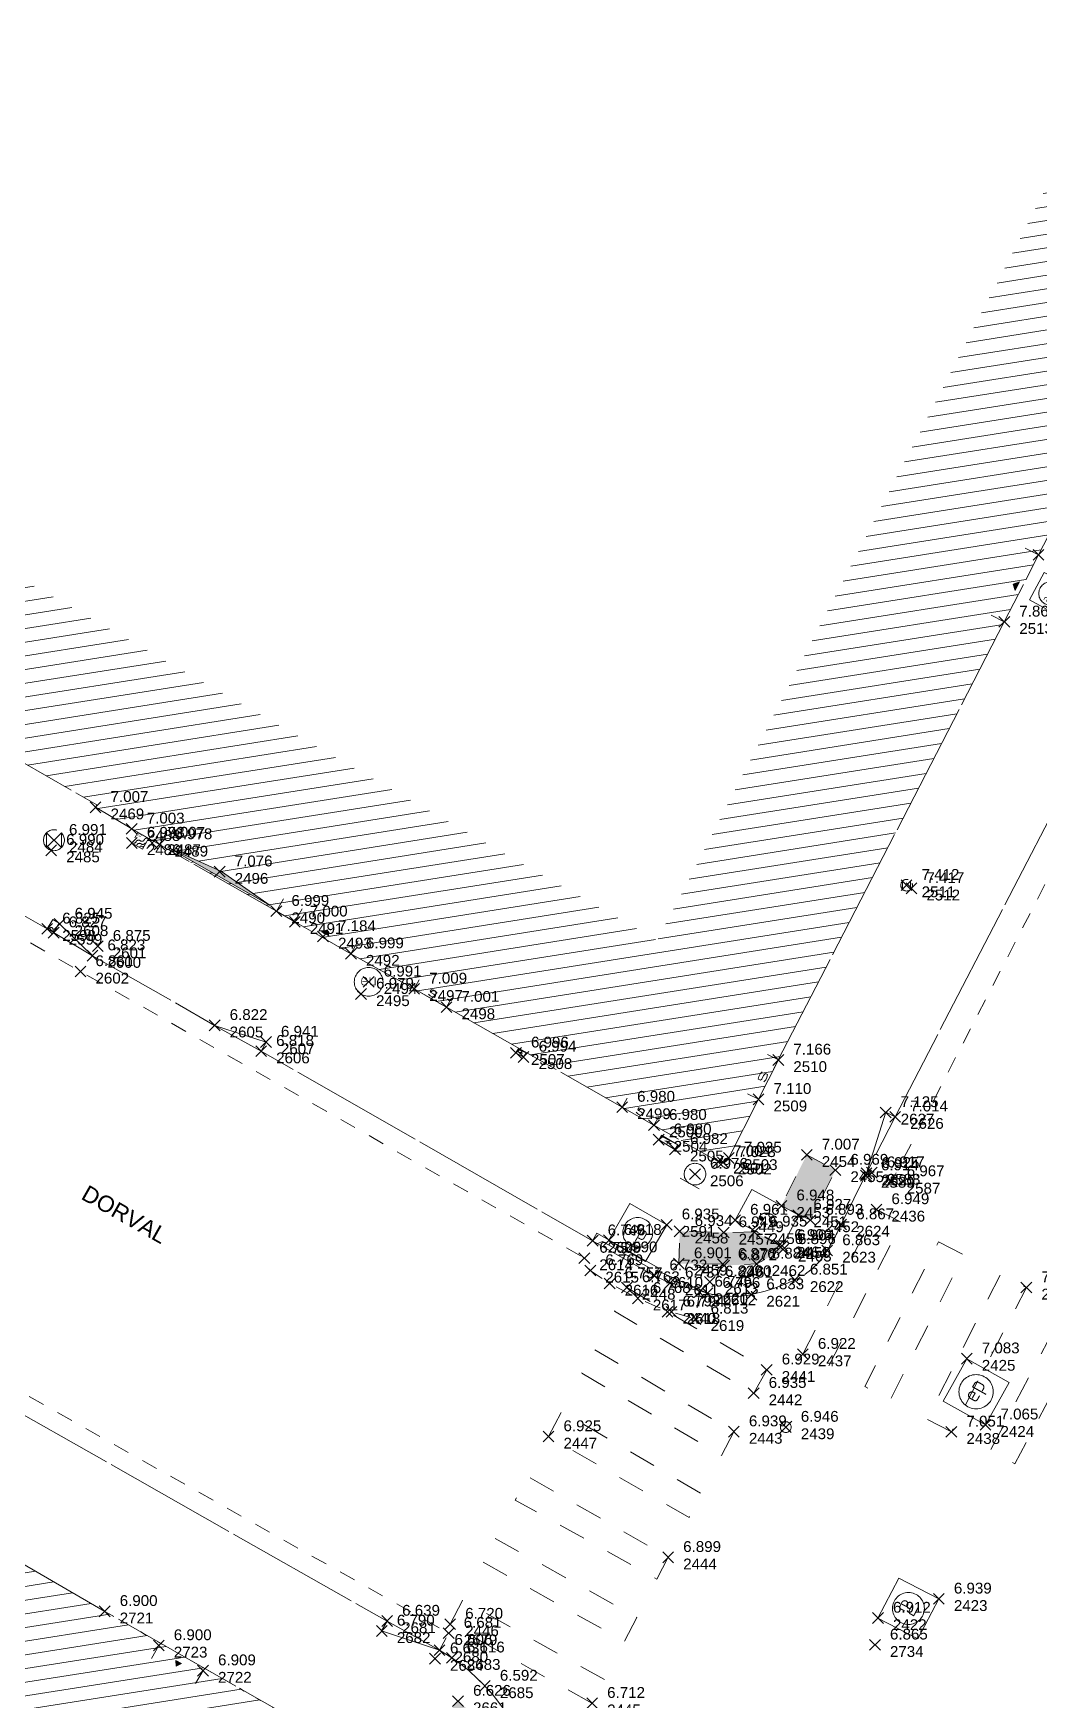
# Model space of a CAD drawing. Header units: metres. Extents: x 1223562 to 1223801, y 7191360 to 7191620.
# Drawn here: x 1223690.15 to 1223708.73, y 7191428.39 to 7191459.21 of the extents above; entities that cross this region are included whole.
import ezdxf
from ezdxf.enums import TextEntityAlignment as Align

# ---------------------------------------------------------------- set-up
doc = ezdxf.new("R2010")
doc.units = ezdxf.units.M
doc.header["$PDMODE"] = 3
doc.header["$PDSIZE"] = 0.1
for name, pattern in [('LL_0822', [2.5, 2.5, 0]), ('LL_0824', [0.35, 0.1, -0.25]), ('LL_0828', [0.8, 0.4, -0.4]), ('LL_0829', [0.6, 0.3, -0.3]), ('ML_0862', [1, 0.5, -0.5]), ('RL_1105', [2.5, 2.5, 0]), ('Socle_Continu', [2.5, 2.5, 0])]:
    doc.linetypes.add(name, pattern=pattern)
for name, color, linetype, lineweight in [('BATIH_SCS', 201, 'Socle_Continu', 13), ('EAUPO_SCS', 140, 'Socle_Continu', 13), ('ELECT_SCS', 1, 'Socle_Continu', 13), ('GAZFL_SCS', 40, 'Socle_Continu', 13), ('HABIL_SCI', 7, 'Socle_Continu', 13), ('MARQU_SCS', 7, 'Socle_Continu', 13), ('SIGNV_SCS', 20, 'Socle_Continu', 13), ('SIGTA_SCI', 7, 'Socle_Continu', 13), ('SIGTM_SCI', 1, 'Socle_Continu', 13), ('SIGTO_SCI', 255, 'Socle_Continu', 13), ('TELEC_SCS', 3, 'Socle_Continu', 13), ('VOIRH_SCS', 7, 'Socle_Continu', 13), ('VOIRI_SCS', 7, 'Socle_Continu', 13)]:
    doc.layers.add(name, color=color, linetype=linetype, lineweight=lineweight)
for name, color, linetype, lineweight, true_color in [('BATIM_SCS', 7, 'Socle_Continu', 13, 0xdf7fff), ('EAUPL_PSS', 5, 'Socle_Continu', 13, 0x0000ff), ('EAUPL_SCS', 5, 'Socle_Continu', 13, 0x0000ff), ('EAUUS_SCS', 7, 'Socle_Continu', 13, 0x7f3f00)]:
    doc.layers.add(name, color=color, linetype=linetype, lineweight=lineweight, true_color=true_color)
doc.styles.get("Standard").update_dxf_attribs({"font": 'arial.ttf'})
pattern_1 = [(9, (0, 0), (-0.03910861626, 0.246922085149), [])]

# ---------------------------------------------------------------- blocks, each defined once
blk = doc.blocks.new('YP_1521')
at = {"layer": 'SIGTO_SCI', "color": 7, "linetype": 'Socle_Continu'}
blk.add_point((0, 0), dxfattribs=at)
at = {"layer": 'SIGTA_SCI', "linetype": 'Socle_Continu'}
blk.add_attdef('ALT', (0.278, 0.099), '', height=0.2, dxfattribs=at)
at = {"layer": 'SIGTA_SCI', "linetype": 'Socle_Continu', "flags": 9}
blk.add_attdef('CALQUE_ALT', (1.69, -1.18), '', height=0.2, dxfattribs=at)
at = {"layer": 'SIGTM_SCI', "linetype": 'Socle_Continu'}
blk.add_attdef('MAT', (0.278, -0.223), '', height=0.2, dxfattribs=at)
at = {"layer": 'SIGTM_SCI', "linetype": 'Socle_Continu', "flags": 9}
blk.add_attdef('CALQUE_MAT', (1.69, -1.501), '', height=0.2, dxfattribs=at)
at = {"layer": 'SIGTO_SCI', "linetype": 'Socle_Continu', "flags": 9}
for tag, p in [('ID', (1.69, 0.105)), ('NATURE', (1.69, -0.216)), ('FAMILLE', (1.69, -0.538)), ('CALQUE', (1.69, -0.859)), ('PCRS', (1.69, -1.823))]:
    blk.add_attdef(tag, p, '', height=0.2, dxfattribs=at)
blk = doc.blocks.new('CP_0163')
at = {"layer": 'EAUUS_SCS', "linetype": 'Socle_Continu'}
blk.add_lwpolyline([(0, 0), (1, 0), (1, 1), (0, 1)], close=True, dxfattribs=at)
at = {"layer": 'EAUUS_SCS', "linetype": 'Socle_Continu', "const_width": 0.0235, "flags": 128}
for points in [[(0.45, 0.412), (0.362, 0.412, -0.405328), (0.31, 0.465), (0.31, 0.553, -0.999132), (0.45, 0.553), (0.45, 0.518), (0.327, 0.518)], [(0.538, 0.624), (0.538, 0.474, 0.410802), (0.6, 0.412), (0.679, 0.412), (0.679, 0.624)]]:
    blk.add_lwpolyline(points, format="xyb", dxfattribs=at)
at = {"layer": 'EAUUS_SCS', "linetype": 'Socle_Continu'}
blk.add_circle((0.5, 0.5), 0.353, dxfattribs=at)
at = {"layer": 'EAUUS_SCS', "linetype": 'Socle_Continu', "flags": 9}
for tag, p in [('ID', (1.381, 1.06)), ('NATURE', (1.381, 0.739)), ('FAMILLE', (1.381, 0.417)), ('CALQUE', (1.381, 0.096)), ('TYPE', (1.381, -0.546)), ('PCRS', (1.381, -0.225))]:
    blk.add_attdef(tag, p, '', height=0.2, dxfattribs=at)
blk = doc.blocks.new('AP_0001')
at = {"layer": 'EAUPO_SCS', "linetype": 'Socle_Continu'}
blk.add_line((0.113, 0.113), (-0.113, -0.113), dxfattribs=at)
blk.add_circle((0, 0), 0.1, dxfattribs=at)
at = {"layer": 'EAUPO_SCS', "linetype": 'Socle_Continu', "flags": 9}
for tag, p in [('ID', (0.809, 0.507)), ('NATURE', (0.809, 0.186)), ('FAMILLE', (0.809, -0.135)), ('CALQUE', (0.809, -0.456)), ('PCRS', (0.809, -0.778))]:
    blk.add_attdef(tag, p, '', height=0.2, dxfattribs=at)
blk = doc.blocks.new('IP_0645')
at = {"layer": 'TELEC_SCS', "linetype": 'Socle_Continu'}
h = blk.add_hatch(color=256, dxfattribs=at)
edge = h.paths.add_edge_path()
edge.add_ellipse((0.552, 0.603), major_axis=(-0.0325, 0.0325), ratio=1, start_angle=-134.959, end_angle=45.041, ccw=False)
edge.add_ellipse((0.552, 0.603), major_axis=(0.0325, 0.0325), ratio=1, start_angle=135.041, end_angle=315.041, ccw=False)
h = blk.add_hatch(color=256, dxfattribs=at)
edge = h.paths.add_edge_path()
edge.add_ellipse((0.414, 0.404), major_axis=(0.0324, 0.0324), ratio=1, start_angle=-44.959, end_angle=135.041, ccw=False)
edge.add_ellipse((0.414, 0.404), major_axis=(0.0324, 0.0324), ratio=1, start_angle=135.041, end_angle=315.041, ccw=False)
at = {"layer": 'TELEC_SCS', "linetype": 'Socle_Continu', "flags": 128}
blk.add_lwpolyline([(0, 1), (1, 1), (1, 0), (0, 0)], close=True, dxfattribs=at)
at = {"layer": 'TELEC_SCS', "linetype": 'Socle_Continu'}
for points in [[(0.55, 0.649, 0.060394), (0.492, 0.633, 0.025244), (0.47, 0.622, 0.098491)], [(0.598, 0.603, 0.098311), (0.594, 0.621, 0.098491), (0.584, 0.636, 0.098491), (0.57, 0.646, 0.098491), (0.552, 0.649, 0.098491), (0.534, 0.646, 0.098491), (0.52, 0.636, 0.098491), (0.51, 0.621, 0.098491), (0.506, 0.603, 0.000179), (0.506, 0.603, 0.098491)], [(0.378, 0.5, 0.062521), (0.367, 0.41, 0.003745), (0.367, 0.404, 0.098491)], [(0.46, 0.404, 0.098311), (0.457, 0.422, 0.098491), (0.447, 0.437, 0.098491), (0.432, 0.447, 0.098491), (0.414, 0.45, 0.098491), (0.397, 0.447, 0.098491), (0.382, 0.437, 0.098491), (0.372, 0.422, 0.098491), (0.369, 0.404, 0.000179), (0.369, 0.404, 0.098491)], [(0.369, 0.404, 0.098311), (0.372, 0.387, 0.098491), (0.382, 0.372, 0.098491), (0.397, 0.362, 0.098491), (0.414, 0.359, 0.098491), (0.432, 0.362, 0.098491), (0.447, 0.372, 0.098491), (0.457, 0.387, 0.098491), (0.46, 0.404, 0.000179), (0.46, 0.404, 0.098491)], [(0.413, 0.573, 0.059478), (0.388, 0.529, 0.035459), (0.378, 0.5, 0.098491)], [(0.47, 0.622, 0.070816), (0.429, 0.592, 0.035655), (0.413, 0.573, 0.098491)], [(0.506, 0.603, 0.098311), (0.51, 0.586, 0.098491), (0.52, 0.571, 0.098491), (0.534, 0.561, 0.098491), (0.552, 0.557, 0.098491), (0.57, 0.561, 0.098491), (0.584, 0.571, 0.098491), (0.594, 0.586, 0.098491), (0.598, 0.603, 0.000179), (0.598, 0.603, 0.098491)]]:
    blk.add_lwpolyline(points, format="xyb", dxfattribs=at)
at = {"layer": 'TELEC_SCS', "linetype": 'Socle_Continu', "flags": 9}
for tag, p in [('ID', (1.139, 0.951)), ('NATURE', (1.139, 0.63)), ('FAMILLE', (1.139, 0.309)), ('CALQUE', (1.139, -0.012)), ('PCRS', (1.139, -0.334))]:
    blk.add_attdef(tag, p, '', height=0.2, dxfattribs=at)
blk = doc.blocks.new('JP_0701')
at = {"layer": 'GAZFL_SCS', "linetype": 'Socle_Continu'}
for p, q in [((0.353, 0.353), (-0.353, -0.353)), ((-0.353, -0.353), (-0.353, 0.353)), ((-0.353, 0.353), (0.353, -0.353)), ((0.353, 0.353), (0.353, -0.353))]:
    blk.add_line(p, q, dxfattribs=at)
blk.add_circle((0, 0), 0.5, dxfattribs=at)
at = {"layer": 'GAZFL_SCS', "linetype": 'Socle_Continu', "flags": 9}
for tag, p in [('NATURE', (1.116, 0.258)), ('FAMILLE', (1.116, -0.063)), ('ID', (1.116, 0.579)), ('CALQUE', (1.116, -0.385)), ('PCRS', (1.116, -0.706))]:
    blk.add_attdef(tag, p, '', height=0.2, dxfattribs=at)
blk = doc.blocks.new('BP_0086')
at = {"layer": 'EAUPL_SCS', "linetype": 'Socle_Continu', "flags": 128}
blk.add_lwpolyline([(1, 0), (1, 1), (0, 1), (0, 0)], close=True, dxfattribs=at)
at = {"layer": 'EAUPL_SCS', "linetype": 'Socle_Continu', "const_width": 0.0188, "flags": 128}
for points in [[(0.18, 0.76), (0.11, 0.76, -0.424), (0.07, 0.8), (0.07, 0.87, -0.997785), (0.18, 0.87), (0.18, 0.85), (0.09, 0.85)], [(0.25, 0.68), (0.25, 0.93), (0.32, 0.93, -0.410802), (0.37, 0.88), (0.37, 0.81, -0.396178), (0.32, 0.76), (0.27, 0.76)]]:
    blk.add_lwpolyline(points, format="xyb", dxfattribs=at)
at = {"layer": 'EAUPL_SCS', "linetype": 'Socle_Continu', "flags": 128}
for points in [[(0.12, 0.06, 0.308109), (0.25, 0.25, -0.498161), (0.5, 0.5, 0.49989), (0.75, 0.75, -0.306811), (0.87, 0.94)], [(0.94, 0.56, -0.49989), (0.69, 0.31, 0.49989), (0.44, 0.06)], [(0.72, 0.06, -0.52802), (0.84, 0.16, 0.528439), (0.97, 0.25)]]:
    blk.add_lwpolyline(points, format="xyb", dxfattribs=at)
at = {"layer": 'EAUPL_SCS', "linetype": 'Socle_Continu', "flags": 9}
for tag, p in [('CALQUE', (1.49, -0.06)), ('ID', (1.49, 0.91)), ('NATURE', (1.49, 0.58)), ('FAMILLE', (1.49, 0.26)), ('PCRS', (1.49, -0.38))]:
    blk.add_attdef(tag, p, '', height=0.2, dxfattribs=at)
blk = doc.blocks.new('RP_1122')
at = {"layer": 'BATIM_SCS', "linetype": 'Socle_Continu'}
blk.add_hatch(color=256, dxfattribs=at).paths.add_polyline_path([(0.062, 0.033), (0.938, 0.033), (0.5, 0.133)])
for p, q in [((0, 0.265), (0, 0)), ((1, 0), (1, 0.265)), ((0.5, 0.133), (0.062, 0.033)), ((0.938, 0.033), (0.5, 0.133)), ((0.062, 0.033), (0.938, 0.033))]:
    blk.add_line(p, q, dxfattribs=at)
at = {"layer": 'BATIM_SCS', "linetype": 'Socle_Continu', "flags": 9}
for tag, p in [('ID', (1.342, 0.871)), ('NATURE', (1.342, 0.549)), ('FAMILLE', (1.342, 0.228)), ('CALQUE', (1.342, -0.093)), ('PCRS', (1.342, -0.415))]:
    blk.add_attdef(tag, p, '', height=0.2, dxfattribs=at)
blk = doc.blocks.new('RP_1121')
at = {"layer": 'BATIM_SCS', "linetype": 'Socle_Continu'}
blk.add_hatch(color=256, dxfattribs=at).paths.add_polyline_path([(0.438, 0.086), (0.5, 0.172), (0.563, 0.086)])
for p, q in [((0, 0.276), (0, 0)), ((1, -0.001), (1, 0.275)), ((0.438, 0.086), (0.5, 0.172)), ((0.563, 0.086), (0.438, 0.086)), ((0.5, 0.172), (0.563, 0.086))]:
    blk.add_line(p, q, dxfattribs=at)
at = {"layer": 'BATIM_SCS', "linetype": 'Socle_Continu', "flags": 9}
for tag, p in [('ID', (1.431, 0.651)), ('NATURE', (1.431, 0.33)), ('FAMILLE', (1.431, 0.008)), ('CALQUE', (1.431, -0.313)), ('PCRS', (1.431, -0.634))]:
    blk.add_attdef(tag, p, '', height=0.2, dxfattribs=at)
blk = doc.blocks.new('FP_0406')
at = {"layer": 'ELECT_SCS', "linetype": 'Socle_Continu'}
blk.add_hatch(color=256, dxfattribs=at).paths.add_polyline_path([(0, 0), (0, 0.286), (1, 0.286), (0.1, 0.229)])
at = {"layer": 'ELECT_SCS', "linetype": 'Socle_Continu', "flags": 128}
blk.add_lwpolyline([(0, 0.286), (0, 0), (1, 0), (1, 0.286)], close=True, dxfattribs=at)
at = {"layer": 'ELECT_SCS', "linetype": 'Socle_Continu'}
blk.add_lwpolyline([(0, 0), (0, 0.286), (1, 0.286), (0.1, 0.229)], close=True, dxfattribs=at)
at = {"layer": 'ELECT_SCS', "linetype": 'Socle_Continu', "flags": 128}
blk.add_lwpolyline([(0.689, 0.161), (0.466, 0.074), (0.473, 0.136), (0.314, 0.12), (0.54, 0.215), (0.526, 0.147), (0.689, 0.161)], dxfattribs=at)
at = {"layer": 'ELECT_SCS', "linetype": 'Socle_Continu', "flags": 9}
for tag, p in [('NATURE', (1.244, 0.357)), ('FAMILLE', (1.244, 0.035)), ('ID', (1.244, 0.678)), ('CALQUE', (1.244, -0.286)), ('PCRS', (1.244, -0.607))]:
    blk.add_attdef(tag, p, '', height=0.2, dxfattribs=at)
blk = doc.blocks.new('HP_0569')
at = {"layer": 'SIGNV_SCS', "linetype": 'Socle_Continu'}
blk.add_line((-0.2, -0.2), (0.2, -0.2), dxfattribs=at)
blk.add_circle((0, 0), 0.2, dxfattribs=at)
at = {"layer": 'SIGNV_SCS', "linetype": 'Socle_Continu', "flags": 9}
for tag, p in [('ID', (0.713, 0.595)), ('NATURE', (0.713, 0.273)), ('FAMILLE', (0.713, -0.048)), ('CALQUE', (0.713, -0.369)), ('PCRS', (0.713, -0.69))]:
    blk.add_attdef(tag, p, '', height=0.2, dxfattribs=at)
blk = doc.blocks.new('AP_0003')
at = {"layer": 'EAUPO_SCS', "linetype": 'Socle_Continu', "flags": 128}
blk.add_lwpolyline([(-0.001, 1), (0.999, 1.001), (1, 0.001), (0, 0)], close=True, dxfattribs=at)
at = {"layer": 'EAUPO_SCS', "linetype": 'Socle_Continu', "const_width": 0.0215, "flags": 128}
for points in [[(0.282, 0.597, -0.408207), (0.338, 0.54), (0.338, 0.403), (0.258, 0.403, -1.002527), (0.258, 0.5)], [(0.564, 0.403), (0.484, 0.403, -0.408864), (0.435, 0.452), (0.435, 0.533, -0.99952), (0.564, 0.533), (0.564, 0.5), (0.435, 0.5)], [(0.661, 0.307), (0.661, 0.597), (0.734, 0.597, -0.410969), (0.79, 0.54), (0.79, 0.46, -0.406349), (0.734, 0.403), (0.661, 0.403)]]:
    blk.add_lwpolyline(points, format="xyb", dxfattribs=at)
for points in [[(0.225, 0.597), (0.282, 0.597)], [(0.338, 0.5), (0.258, 0.5)]]:
    blk.add_lwpolyline(points, dxfattribs=at)
at = {"layer": 'EAUPO_SCS', "linetype": 'Socle_Continu'}
blk.add_circle((0.5, 0.5), 0.375, dxfattribs=at)
at = {"layer": 'EAUPO_SCS', "linetype": 'Socle_Continu', "flags": 9}
for tag, p in [('ID', (1.446, 1.029)), ('NATURE', (1.446, 0.708)), ('FAMILLE', (1.446, 0.386)), ('CALQUE', (1.446, 0.065)), ('TYPE', (1.446, -0.577)), ('PCRS', (1.446, -0.256))]:
    blk.add_attdef(tag, p, '', height=0.2, dxfattribs=at)
blk = doc.blocks.new('BP_0084')
at = {"layer": 'EAUPL_SCS', "linetype": 'Socle_Continu'}
blk.add_lwpolyline([(0, 0), (1, 0), (1, 1), (0, 1)], close=True, dxfattribs=at)
at = {"layer": 'EAUPL_SCS', "linetype": 'Socle_Continu', "const_width": 0.0235, "flags": 128}
for points in [[(0.464, 0.398), (0.376, 0.398, -0.424), (0.323, 0.451), (0.323, 0.54, -0.997785), (0.464, 0.54), (0.464, 0.504), (0.341, 0.504)], [(0.552, 0.292), (0.552, 0.61), (0.631, 0.61, -0.410802), (0.693, 0.548), (0.693, 0.457, -0.396178), (0.631, 0.398), (0.57, 0.398)]]:
    blk.add_lwpolyline(points, format="xyb", dxfattribs=at)
at = {"layer": 'EAUPL_SCS', "linetype": 'Socle_Continu'}
blk.add_circle((0.5, 0.5), 0.353, dxfattribs=at)
at = {"layer": 'EAUPL_SCS', "linetype": 'Socle_Continu', "flags": 9}
for tag, p in [('ID', (1.321, 1.197)), ('NATURE', (1.321, 0.875)), ('FAMILLE', (1.321, 0.554)), ('CALQUE', (1.321, 0.233)), ('PCRS', (1.321, -0.088)), ('TYPE', (1.321, -0.41))]:
    blk.add_attdef(tag, p, '', height=0.2, dxfattribs=at)
blk = doc.blocks.new('BP_0091')
at = {"layer": 'EAUPL_SCS', "linetype": 'Socle_Continu'}
h = blk.add_hatch(color=256, dxfattribs=at)
h.dxf.hatch_style = 1
h.paths.add_polyline_path([(0.094, 0), (0.906, 0, 0.388383)])
blk.add_line((0.906, 0), (0.094, 0), dxfattribs=at)
at = {"layer": 'EAUPL_SCS', "linetype": 'Socle_Continu', "flags": 128}
blk.add_lwpolyline([(0, 0), (0, 0.505), (1, 0.505), (1, 0)], close=True, dxfattribs=at)
at = {"layer": 'EAUPL_SCS', "linetype": 'Socle_Continu'}
blk.add_arc((0.5, -0.444), 0.602, 47.54938, 132.45062, dxfattribs=at)
at = {"layer": 'EAUPL_SCS', "linetype": 'Socle_Continu', "flags": 9}
for tag, p in [('NATURE', (1.448, 0.587)), ('ID', (1.448, 0.909)), ('CALQUE', (1.448, -0.055)), ('FAMILLE', (1.448, 0.266)), ('PCRS', (1.448, -0.377))]:
    blk.add_attdef(tag, p, '', height=0.2, dxfattribs=at)
blk = doc.blocks.new('LP_0841')
at = {"layer": 'VOIRI_SCS', "linetype": 'Socle_Continu', "flags": 128}
blk.add_lwpolyline([(0, 0), (0, 0.5), (1, 0)], dxfattribs=at)
at = {"layer": 'VOIRI_SCS', "linetype": 'Socle_Continu', "flags": 9}
for tag, p in [('ID', (1.428, 0.548)), ('NATURE', (1.428, 0.227)), ('FAMILLE', (1.428, -0.095)), ('CALQUE', (1.428, -0.416)), ('PCRS', (1.428, -0.737))]:
    blk.add_attdef(tag, p, '', height=0.2, dxfattribs=at)
blk = doc.blocks.new('LP_0842')
at = {"layer": 'VOIRI_SCS', "linetype": 'Socle_Continu', "flags": 128}
blk.add_lwpolyline([(1, 0), (1, 0.5), (0, 0)], dxfattribs=at)
at = {"layer": 'VOIRI_SCS', "linetype": 'Socle_Continu', "flags": 9}
for tag, p in [('ID', (1.488, 0.614)), ('NATURE', (1.488, 0.292)), ('FAMILLE', (1.488, -0.029)), ('CALQUE', (1.488, -0.35)), ('PCRS', (1.488, -0.672))]:
    blk.add_attdef(tag, p, '', height=0.2, dxfattribs=at)
blk = doc.blocks.new('BP_2055')
at = {"layer": 'EAUPL_PSS', "linetype": 'Socle_Continu'}
blk.add_lwpolyline([(0, 0.16), (1, 0.16), (1, 0), (0, 0)], close=True, dxfattribs=at)
at = {"layer": 'EAUPL_PSS', "linetype": 'Socle_Continu', "flags": 128}
blk.add_lwpolyline([(0.92, 0), (0.874, 0.08), (0.126, 0.08), (0.08, 0)], dxfattribs=at)
at = {"layer": 'EAUPL_PSS', "linetype": 'Socle_Continu', "flags": 9}
for tag, p in [('ID', (1.896, 0.244)), ('NATURE', (1.896, -0.077)), ('FAMILLE', (1.896, -0.398)), ('CALQUE', (1.896, -0.719)), ('PCRS', (1.896, -1.041))]:
    blk.add_attdef(tag, p, '', height=0.2, dxfattribs=at)
blk = doc.blocks.new('RP_1123')
at = {"layer": 'BATIM_SCS', "linetype": 'Socle_Continu'}
for p, q in [((0, 0.25), (0, 0)), ((0, 0), (0.898, 0)), ((0.365, 0.188), (0.421, 0.203)), ((0.365, 0.188), (0.365, 0.156)), ((0.365, 0.141), (0.365, 0.156)), ((0.365, 0.141), (0.393, 0.125)), ((0.421, 0.047), (0.365, 0.062)), ((0.393, 0.125), (0.477, 0.125)), ((0.477, 0.203), (0.421, 0.203)), ((0.477, 0.047), (0.421, 0.047)), ((0.477, 0.203), (0.533, 0.188)), ((0.477, 0.125), (0.533, 0.109)), ((0.533, 0.062), (0.477, 0.047)), ((0.533, 0.109), (0.533, 0.094)), ((0.533, 0.094), (0.533, 0.062)), ((0.898, 0), (0.898, 0.25))]:
    blk.add_line(p, q, dxfattribs=at)
at = {"layer": 'BATIM_SCS', "linetype": 'Socle_Continu', "flags": 9}
for tag, p in [('NATURE', (1.247, 0.484)), ('ID', (1.247, 0.805)), ('FAMILLE', (1.247, 0.163)), ('CALQUE', (1.247, -0.159)), ('PCRS', (1.247, -0.48))]:
    blk.add_attdef(tag, p, '', height=0.2, dxfattribs=at)
blk = doc.blocks.new('CP_0162')
at = {"layer": 'EAUUS_SCS', "linetype": 'Socle_Continu', "const_width": 0.01, "flags": 128}
for points in [[(-0.025, -0.045), (-0.07, -0.045, -0.405328), (-0.096, -0.018), (-0.096, 0.027, -0.999132), (-0.025, 0.027), (-0.025, 0.009), (-0.087, 0.009)], [(0.019, 0.062), (0.019, -0.013, 0.410802), (0.05, -0.045), (0.09, -0.045), (0.09, 0.062)]]:
    blk.add_lwpolyline(points, format="xyb", dxfattribs=at)
at = {"layer": 'EAUUS_SCS', "linetype": 'Socle_Continu'}
blk.add_circle((0, 0), 0.2, dxfattribs=at)
at = {"layer": 'EAUUS_SCS', "linetype": 'Socle_Continu', "flags": 9}
for tag, p in [('ID', (0.618, 0.522)), ('NATURE', (0.618, 0.2)), ('FAMILLE', (0.618, -0.121)), ('CALQUE', (0.618, -0.442)), ('PCRS', (0.618, -0.763))]:
    blk.add_attdef(tag, p, '', height=0.2, dxfattribs=at)
blk = doc.blocks.new('ZP_1565')
at = {"layer": 'HABIL_SCI', "linetype": 'Socle_Continu'}
blk.add_attdef('TYPE', text='', height=0.3, dxfattribs=at).set_placement((0, 0), align=Align.MIDDLE_CENTER)
at = {"layer": 'HABIL_SCI', "linetype": 'Socle_Continu', "flags": 9}
for tag, p in [('ID', (0.547, -0.599)), ('NATURE', (0.547, -0.92)), ('FAMILLE', (0.547, -1.242)), ('CALQUE', (0.547, -1.563)), ('PCRS', (0.533, -1.833))]:
    blk.add_attdef(tag, p, '', height=0.2, dxfattribs=at)

msp = doc.modelspace()

# ---------------------------------------------------------------- hatches: boundary and pattern name
at = {"layer": 'BATIH_SCS', "linetype": 'Socle_Continu'}
h = msp.add_hatch(dxfattribs=at)
h.set_pattern_fill('RL_1107', color=256, angle=324, pattern_type=2)
h.set_pattern_definition(pattern_1)
h.paths.add_polyline_path([(1223715.221, 7191462.04), (1223715.678, 7191462.949), (1223716.233, 7191464.007), (1223716.476, 7191464.486), (1223717.052, 7191465.57), (1223718.068, 7191467.537), (1223719.743, 7191470.824), (1223720.161, 7191471.617), (1223723.001, 7191477.102), (1223724.116, 7191479.261), (1223724.827, 7191480.674), (1223728.369, 7191487.521), (1223729.933, 7191490.592), (1223729.809, 7191490.655, -0.713689), (1223729.362, 7191490.809, -0.535543), (1223729.708, 7191491.04), (1223729.749, 7191491.137), (1223728.002, 7191492.156), (1223727.26, 7191491.953), (1223701.685, 7191442.431), (1223684.443, 7191452.241), (1223682.954, 7191449.637), (1223686.743, 7191447.471), (1223687.774, 7191446.922), (1223687.773, 7191446.921), (1223688.043, 7191446.77), (1223688.066, 7191446.809), (1223691.323, 7191444.938), (1223691.297, 7191444.895), (1223691.966, 7191444.496), (1223692.478, 7191444.206), (1223694.64, 7191442.973), (1223694.98, 7191442.776), (1223696.019, 7191442.187), (1223697.189, 7191441.536), (1223697.785, 7191441.198), (1223701.033, 7191439.35), (1223701.621, 7191439.015), (1223702.807, 7191438.342, 0.15962), (1223702.897, 7191438.327, 0.245462), (1223703.007, 7191438.409), (1223703.554, 7191439.494), (1223703.921, 7191440.222), (1223708.099, 7191448.324), (1223708.732, 7191449.565), (1223709.615, 7191451.28), (1223710.016, 7191452.078), (1223712.5, 7191456.867), (1223712.931, 7191457.654)])
h.paths.add_polyline_path([(1223712.565, 7191457.343), (1223712.667, 7191457.351), (1223712.613, 7191457.253)], flags=16)
h.paths.add_polyline_path([(1223715.344, 7191462.476), (1223715.296, 7191462.572), (1223715.401, 7191462.59)], flags=16)
h.paths.add_polyline_path([(1223709.764, 7191451.768), (1223709.713, 7191451.668), (1223709.662, 7191451.757)], flags=16)
h.paths.add_polyline_path([(1223716.242, 7191464.304), (1223716.254, 7191464.317), (1223716.238, 7191464.287), (1223716.232, 7191464.253), (1223716.248, 7191464.244), (1223716.257, 7191464.24), (1223716.273, 7191464.251), (1223716.295, 7191464.296), (1223716.319, 7191464.321), (1223716.327, 7191464.317), (1223716.352, 7191464.304), (1223716.337, 7191464.274), (1223716.344, 7191464.309), (1223716.319, 7191464.321), (1223716.295, 7191464.296), (1223716.273, 7191464.251), (1223716.225, 7191464.219)], flags=16)
h.paths.add_polyline_path([(1223708.379, 7191449.061), (1223708.3, 7191448.906), (1223708.262, 7191449.023)], flags=16)
h.paths.add_polyline_path([(1223717.42, 7191466.47), (1223717.407, 7191466.633), (1223717.547, 7191466.716)], flags=16)
h.paths.add_polyline_path([(1223719.138, 7191469.819), (1223719.083, 7191469.902), (1223719.182, 7191469.906)], flags=16)
h.paths.add_polyline_path([(1223719.85, 7191471.211), (1223719.8, 7191471.301), (1223719.902, 7191471.31)], flags=16)
h.paths.add_polyline_path([(1223703.584, 7191439.964), (1223703.562, 7191439.918), (1223703.551, 7191439.867), (1223703.589, 7191439.847), (1223703.613, 7191439.864), (1223703.648, 7191439.932), (1223703.683, 7191439.971), (1223703.721, 7191439.952), (1223703.706, 7191439.874), (1223703.688, 7191439.855), (1223703.711, 7191439.9), (1223703.721, 7191439.952), (1223703.683, 7191439.971), (1223703.648, 7191439.932), (1223703.602, 7191439.841), (1223703.551, 7191439.867), (1223703.567, 7191439.944)], flags=16)
h.paths.add_polyline_path([(1223701.384, 7191439.326), (1223701.342, 7191439.336), (1223701.324, 7191439.306), (1223701.337, 7191439.285), (1223701.392, 7191439.254), (1223701.423, 7191439.222), (1223701.417, 7191439.212), (1223701.405, 7191439.192), (1223701.342, 7191439.208), (1223701.326, 7191439.223), (1223701.363, 7191439.202), (1223701.405, 7191439.192), (1223701.423, 7191439.222), (1223701.392, 7191439.254), (1223701.319, 7191439.295), (1223701.342, 7191439.336), (1223701.406, 7191439.32), (1223701.421, 7191439.305)], flags=16)
h.paths.add_polyline_path([(1223697.582, 7191441.491), (1223697.545, 7191441.512), (1223697.502, 7191441.523), (1223697.484, 7191441.492), (1223697.497, 7191441.471), (1223697.553, 7191441.439), (1223697.584, 7191441.408), (1223697.578, 7191441.397), (1223697.566, 7191441.377), (1223697.501, 7191441.393), (1223697.486, 7191441.409), (1223697.523, 7191441.387), (1223697.566, 7191441.377), (1223697.584, 7191441.408), (1223697.553, 7191441.439), (1223697.478, 7191441.482), (1223697.502, 7191441.523), (1223697.566, 7191441.507)], flags=16)
h.paths.add_polyline_path([(1223695.584, 7191442.631), (1223695.607, 7191442.52), (1223695.477, 7191442.593)], flags=16)
h.paths.add_polyline_path([(1223723.041, 7191477.252), (1223723.441, 7191478.242), (1223724.017, 7191479.141)], flags=16)
h.paths.add_polyline_path([(1223694.522, 7191443.079), (1223692.629, 7191444.158), (1223693.625, 7191443.705)], flags=16)
h.paths.add_polyline_path([(1223687.311, 7191447.364), (1223687.331, 7191447.255), (1223687.21, 7191447.32)], flags=16)
h.paths.add_polyline_path([(1223725.351, 7191481.844), (1223725.308, 7191481.95), (1223725.419, 7191481.977)], flags=16)
h = msp.add_hatch(dxfattribs=at)
h.set_pattern_fill('RL_1107', color=256, angle=324, pattern_type=2)
h.set_pattern_definition(pattern_1)
h.paths.add_polyline_path([(1223695.134, 7191427.928), (1223691.466, 7191430.024), (1223687.823, 7191432.131), (1223687.032, 7191430.764), (1223686.309, 7191431.172), (1223685.43, 7191431.669), (1223685.378, 7191431.698), (1223686.049, 7191432.983), (1223685.357, 7191433.383), (1223685.412, 7191433.478), (1223685.3, 7191433.543), (1223684.059, 7191434.262), (1223683.955, 7191434.322), (1223683.9, 7191434.227), (1223681.868, 7191435.392), (1223681.847, 7191435.357), (1223681.91, 7191435.341), (1223681.925, 7191435.325), (1223681.889, 7191435.346), (1223681.847, 7191435.357), (1223681.836, 7191435.337), (1223681.83, 7191435.327), (1223681.86, 7191435.296), (1223681.932, 7191435.254), (1223681.908, 7191435.214), (1223681.846, 7191435.23), (1223681.831, 7191435.246), (1223681.867, 7191435.225), (1223681.914, 7191435.264), (1223681.824, 7191435.317), (1223681.868, 7191435.392), (1223676.898, 7191438.243), (1223675.405, 7191435.641), (1223691.219, 7191426.71), (1223688.568, 7191421.2), (1223689.857, 7191420.553), (1223686.193, 7191413.202), (1223677.692, 7191396.716), (1223680.359, 7191395.341), (1223688.859, 7191411.827), (1223689.07, 7191412.258), (1223690.308, 7191414.765), (1223692.757, 7191419.643), (1223693.221, 7191420.59), (1223693.688, 7191421.544), (1223692.372, 7191422.188)])
h.paths.add_polyline_path([(1223692.79, 7191429.01), (1223692.781, 7191429.114), (1223692.883, 7191429.056)], flags=16)
h.paths.add_polyline_path([(1223685.894, 7191431.336), (1223685.81, 7191431.314), (1223685.784, 7191431.398)], flags=16)
h.paths.add_polyline_path([(1223692.941, 7191420.213), (1223692.883, 7191420.095), (1223692.834, 7191420.192)], flags=16)
h.paths.add_polyline_path([(1223684.714, 7191433.783), (1223684.593, 7191433.754), (1223684.559, 7191433.873)], flags=16)
h.paths.add_polyline_path([(1223690.201, 7191414.623), (1223689.117, 7191412.43), (1223689.57, 7191413.57)], flags=16)
h.paths.add_polyline_path([(1223679.298, 7191436.704), (1223679.233, 7191436.721), (1223679.217, 7191436.737), (1223679.255, 7191436.716), (1223679.298, 7191436.704), (1223679.317, 7191436.736), (1223679.304, 7191436.757), (1223679.247, 7191436.79), (1223679.216, 7191436.822), (1223679.222, 7191436.832), (1223679.234, 7191436.853), (1223679.299, 7191436.837), (1223679.315, 7191436.82), (1223679.277, 7191436.842), (1223679.234, 7191436.853), (1223679.216, 7191436.822), (1223679.247, 7191436.79), (1223679.323, 7191436.746)], flags=16)
at = {"layer": 'VOIRH_SCS', "linetype": 'Socle_Continu'}
h = msp.add_hatch(dxfattribs=at)
h.set_pattern_fill('LL_0828', color=256, pattern_type=2)
h.set_pattern_definition([(0, (0, 0), (0, 0.1099852), [0.0635, -0.127]), (120, (0, 0), (-0.0952499772403, -0.0549926), [0.0635, -0.127]), (60, (0.0635, 0), (-0.0952499772403, 0.0549926), [0.0635, -0.127])])
h.paths.add_polyline_path([(1223703.48, 7191437.041), (1223702.909, 7191437.03), (1223702.097, 7191437.051), (1223702.083, 7191436.456), (1223702.895, 7191436.445), (1223702.919, 7191436.419), (1223703.521, 7191436.449), (1223704.007, 7191436.717), (1223703.938, 7191436.793)])
h.paths.add_polyline_path([(1223704.514, 7191437.26), (1223703.978, 7191437.525), (1223704.447, 7191438.466), (1223704.976, 7191438.185)])
h.paths.add_polyline_path([(1223712.773, 7191433.551), (1223713.331, 7191433.323), (1223713.055, 7191432.636), (1223712.994, 7191432.123), (1223712.912, 7191431.939), (1223713, 7191431.885), (1223713.118, 7191431.208), (1223712.509, 7191431.102), (1223712.362, 7191431.92), (1223712.442, 7191432.779)])
h.paths.add_polyline_path([(1223706.959, 7191421.024), (1223706.433, 7191421.343), (1223706.655, 7191421.704), (1223706.784, 7191421.849), (1223707.159, 7191422.194), (1223707.727, 7191422.418), (1223708.221, 7191422.477), (1223708.307, 7191421.894), (1223707.89, 7191421.82), (1223707.502, 7191421.655), (1223707.18, 7191421.393)])
h.paths.add_polyline_path([(1223709.503, 7191421.246), (1223709.795, 7191421.779), (1223710.504, 7191421.375), (1223710.202, 7191420.86)])
h.paths.add_polyline_path([(1223697.61, 7191427.897), (1223697.999, 7191428.363), (1223698.426, 7191427.997), (1223698.724, 7191427.431), (1223698.798, 7191426.84), (1223698.678, 7191426.044), (1223698.099, 7191426.322), (1223698.127, 7191426.421), (1223698.172, 7191426.848), (1223698.124, 7191427.259), (1223697.922, 7191427.623)])

# ---------------------------------------------------------------- linework, layer by layer
at = {"layer": 'BATIM_SCS', "linetype": 'RL_1105', "flags": 128}
msp.add_lwpolyline([(1223729.933, 7191490.592), (1223728.369, 7191487.521), (1223724.827, 7191480.674), (1223724.116, 7191479.261), (1223723.001, 7191477.102), (1223720.161, 7191471.617), (1223719.743, 7191470.824), (1223718.068, 7191467.537), (1223717.052, 7191465.57), (1223716.476, 7191464.486), (1223716.233, 7191464.007), (1223715.678, 7191462.949), (1223715.221, 7191462.04), (1223712.931, 7191457.654), (1223712.5, 7191456.867), (1223710.016, 7191452.078), (1223709.615, 7191451.28), (1223708.732, 7191449.565), (1223708.099, 7191448.324), (1223703.921, 7191440.222), (1223703.554, 7191439.494), (1223703.007, 7191438.409, -0.245462), (1223702.897, 7191438.327, -0.15962), (1223702.807, 7191438.342), (1223701.621, 7191439.015), (1223701.033, 7191439.35), (1223697.785, 7191441.198), (1223697.189, 7191441.536), (1223696.019, 7191442.187), (1223694.98, 7191442.776), (1223694.64, 7191442.973), (1223692.478, 7191444.206), (1223691.966, 7191444.496), (1223691.297, 7191444.895), (1223691.323, 7191444.938), (1223688.066, 7191446.809), (1223688.043, 7191446.77), (1223687.717, 7191446.953), (1223686.743, 7191447.471), (1223682.954, 7191449.637)], format="xyb", dxfattribs=at)
msp.add_lwpolyline([(1223692.372, 7191422.188), (1223695.134, 7191427.928), (1223691.466, 7191430.024), (1223687.823, 7191432.131)], dxfattribs=at)
at = {"layer": 'MARQU_SCS', "linetype": 'ML_0862', "flags": 128}
for points in [[(1223704.375, 7191434.78), (1223705.735, 7191437.456), (1223706.203, 7191437.212), (1223704.843, 7191434.535)], [(1223706.882, 7191436.859), (1223707.351, 7191436.615), (1223705.989, 7191433.935), (1223705.521, 7191434.18)], [(1223707.121, 7191433.343), (1223706.667, 7191433.58), (1223708.03, 7191436.261), (1223708.507, 7191436.013)], [(1223701.121, 7191436.013), (1223701.872, 7191435.565), (1223703.706, 7191434.491), (1223703.465, 7191434.058), (1223700.89, 7191435.574)], [(1223709.703, 7191435.406), (1223709.232, 7191435.645), (1223707.833, 7191432.985), (1223708.296, 7191432.752)], [(1223703.099, 7191433.347), (1223702.87, 7191432.908), (1223700.288, 7191434.428), (1223700.518, 7191434.867)], [(1223699.671, 7191433.257), (1223699.915, 7191433.721), (1223702.499, 7191432.2), (1223702.27, 7191431.761)], [(1223701.884, 7191431.023), (1223701.674, 7191430.621), (1223699.056, 7191432.083), (1223699.286, 7191432.522)], [(1223701.076, 7191429.472), (1223701.305, 7191429.912), (1223698.685, 7191431.374), (1223698.455, 7191430.935)], [(1223697.854, 7191429.788), (1223698.084, 7191430.227), (1223700.707, 7191428.763), (1223700.478, 7191428.324)]]:
    msp.add_lwpolyline(points, close=True, dxfattribs=at)
at = {"layer": 'VOIRI_SCS', "linetype": 'LL_0829', "flags": 128}
for points in [[(1223731.961, 7191489.071), (1223732.387, 7191488.836), (1223732.006, 7191488.091), (1223727.288, 7191479.021), (1223726.959, 7191478.419), (1223723.448, 7191471.665), (1223721.067, 7191467.071), (1223718.411, 7191461.873), (1223715.073, 7191455.462), (1223711.948, 7191449.391), (1223710.467, 7191446.597), (1223706.017, 7191437.973), (1223705.649, 7191438.138), (1223705.541, 7191438.082)], [(1223679.154, 7191448.632), (1223682.476, 7191446.744), (1223691.018, 7191441.858), (1223700.333, 7191436.557), (1223700.445, 7191436.328), (1223700.802, 7191436.086), (1223701.323, 7191435.813), (1223701.361, 7191435.795), (1223701.65, 7191435.67), (1223701.947, 7191435.562), (1223702.391, 7191435.432), (1223702.463, 7191435.93)], [(1223676.021, 7191442.058), (1223688.277, 7191435.008), (1223697.826, 7191429.621), (1223697.656, 7191429.305)]]:
    msp.add_lwpolyline(points, dxfattribs=at)
at = {"layer": 'VOIRI_SCS', "linetype": 'LL_0822', "flags": 128}
msp.add_lwpolyline([(1223701.918, 7191436.097, -0.00372), (1223702.61, 7191435.907, 0.122828), (1223703.421, 7191435.882, 0.05614), (1223704.227, 7191436.153, 0.151608), (1223704.825, 7191436.697, 0.018217), (1223705.084, 7191437.177), (1223705.552, 7191438.125), (1223706.08, 7191439.171), (1223709.542, 7191445.858), (1223709.921, 7191446.596), (1223711.139, 7191448.907), (1223711.439, 7191449.515)], format="xyb", dxfattribs=at)
for points in [[(1223682.447, 7191447.175), (1223690.403, 7191442.646)], [(1223690.522, 7191442.577), (1223691.239, 7191442.15), (1223693.499, 7191440.862), (1223694.358, 7191440.383), (1223700.488, 7191436.879)], [(1223675.78, 7191441.756), (1223688.09, 7191434.722), (1223696.688, 7191429.844)], [(1223701.63, 7191436.231), (1223701.918, 7191436.097)], [(1223697.656, 7191429.305), (1223696.688, 7191429.844)], [(1223699.067, 7191425.653), (1223699.18, 7191426.048), (1223699.225, 7191426.247), (1223699.255, 7191426.447), (1223699.268, 7191426.646), (1223699.265, 7191426.846), (1223699.247, 7191427.046), (1223699.218, 7191427.245), (1223699.177, 7191427.443), (1223699.124, 7191427.637), (1223699.057, 7191427.825), (1223698.973, 7191428.006), (1223698.872, 7191428.178), (1223698.756, 7191428.341), (1223698.629, 7191428.496), (1223698.495, 7191428.642), (1223698.493, 7191428.645), (1223698.203, 7191428.923), (1223698.048, 7191429.05), (1223697.885, 7191429.165), (1223697.656, 7191429.305)]]:
    msp.add_lwpolyline(points, dxfattribs=at)
at = {"layer": 'VOIRI_SCS', "linetype": 'LL_0828', "flags": 128}
for points in [[(1223704.514, 7191437.26), (1223703.978, 7191437.525), (1223704.447, 7191438.466), (1223704.976, 7191438.185)], [(1223703.48, 7191437.041), (1223702.909, 7191437.03), (1223702.097, 7191437.051), (1223702.083, 7191436.456), (1223702.895, 7191436.445), (1223702.919, 7191436.419), (1223703.521, 7191436.449), (1223704.007, 7191436.717), (1223703.938, 7191436.793)]]:
    msp.add_lwpolyline(points, close=True, dxfattribs=at)
at = {"layer": 'VOIRI_SCS', "linetype": 'LL_0824', "flags": 128}
msp.add_lwpolyline([(1223696.477, 7191427.164), (1223695.134, 7191427.928), (1223691.466, 7191430.024)], dxfattribs=at)

# ---------------------------------------------------------------- block references
at = {"layer": 'BATIM_SCS', "linetype": 'Socle_Continu'}
for name, p, xscale, rotation in [('RP_1121', (1223708.099, 7191448.324), 1.393561131202326, 62.9818876697393), ('RP_1122', (1223692.478, 7191444.206), 2.489852440747873, 330.2998933459347), ('RP_1121', (1223694.98, 7191442.776), 1.193631865489561, 330.473273083137), ('RP_1121', (1223693.284, 7191428.927), 0.9410623483139707, 150.3394189447213)]:
    msp.add_blockref(name, p, dxfattribs=dict(at, xscale=xscale, rotation=rotation))
for p, xscale, yscale, zscale, rotation in [((1223697.189, 7191441.536), 0.7639683392904831, 0.7639683392904831, 0.7639683392904831, 330.4027577531729), ((1223703.554, 7191439.494), 0.9081813436422774, 0.9081813436422774, 0.9081813436422774, 63.22802666362183), ((1223701.033, 7191439.35), 0.752953480085547, 0.752953480085547, 0.752953480085547, 330.2949500337029)]:
    msp.add_blockref('RP_1123', p, dxfattribs=dict(at, xscale=xscale, yscale=yscale, zscale=zscale, rotation=rotation))
at = {"layer": 'EAUPL_PSS', "linetype": 'Socle_Continu', "xscale": 1.313094911082246, "rotation": 330.4157840087415}
msp.add_blockref('BP_2055', (1223700.488, 7191436.879), dxfattribs=at)
at = {"layer": 'EAUPL_SCS', "linetype": 'Socle_Continu'}
for name, p, xscale, yscale, zscale, rotation in [('BP_0086', (1223691.968, 7191444.234), 0.2268424599371143, 0.2268424599371143, 0.8519386504062445, 330.4884183281961), ('BP_0084', (1223707.751, 7191433.474), 0.8985434498875963, 0.8985434498875963, 0.8985434498875963, 60.80603052238799)]:
    msp.add_blockref(name, p, dxfattribs=dict(at, xscale=xscale, yscale=yscale, zscale=zscale, rotation=rotation))
for name, p, xscale, yscale, rotation in [('BP_0091', (1223690.403, 7191442.646), 0.1370317120327279, 0.4038, 329.7800104169498), ('BP_0084', (1223700.786, 7191436.887), 0.784495335614318, 0.784495335614318, 329.9815433300627)]:
    msp.add_blockref(name, p, dxfattribs=dict(at, xscale=xscale, yscale=yscale, rotation=rotation))
at = {"layer": 'EAUPO_SCS', "linetype": 'Socle_Continu', "xscale": 0.5786347218191003, "yscale": 0.5786347218191003, "rotation": 61.76873603991038}
msp.add_blockref('AP_0003', (1223709.072, 7191448.457), dxfattribs=at)
at = {"layer": 'EAUPO_SCS', "linetype": 'Socle_Continu'}
msp.add_blockref('AP_0001', (1223704.059, 7191433.431), dxfattribs=at)
at = {"layer": 'EAUUS_SCS', "linetype": 'Socle_Continu', "xscale": 1.327674860567706, "yscale": 1.327674860567706, "zscale": 1.327674860567706}
msp.add_blockref('CP_0162', (1223696.347, 7191441.666), dxfattribs=at)
at = {"layer": 'EAUUS_SCS', "linetype": 'Socle_Continu', "xscale": 0.8351984824065438, "yscale": 0.8351984824065438, "rotation": 332.4303132422575}
msp.add_blockref('CP_0163', (1223705.763, 7191429.9), dxfattribs=at)
at = {"layer": 'ELECT_SCS', "linetype": 'Socle_Continu', "xscale": 0.1607099525941583, "yscale": 0.33, "zscale": 0.2310984279785882, "rotation": 330.3681859332625}
msp.add_blockref('FP_0406', (1223699.07, 7191440.353), dxfattribs=at)
at = {"layer": 'ELECT_SCS', "linetype": 'Socle_Continu', "xscale": 0.3498296220059817, "yscale": 0.3498296220059817, "rotation": 329.2129196094423}
msp.add_blockref('FP_0406', (1223701.709, 7191438.747), dxfattribs=at)
at = {"layer": 'GAZFL_SCS', "linetype": 'Socle_Continu'}
for p, xscale, yscale in [((1223690.528, 7191444.286), 0.3868500648679631, 0.3868500648679631), ((1223706.292, 7191443.454), 0.2147089178027019, 0.2147089178027019)]:
    msp.add_blockref('JP_0701', p, dxfattribs=dict(at, xscale=xscale, yscale=yscale))
at = {"layer": 'HABIL_SCI', "linetype": 'Socle_Continu', "rotation": 330.3921661814182}
msp.add_blockref('ZP_1565', (1223688.24, 7191439.408), dxfattribs=at).add_auto_attribs({'TYPE': 'RUE                          MARIE                          DORVAL'})
at = {"layer": 'SIGNV_SCS', "linetype": 'Socle_Continu', "rotation": 330.4326202870325}
msp.add_blockref('HP_0569', (1223702.38, 7191438.11), dxfattribs=at)
at = {"layer": 'SIGTO_SCI', "linetype": 'Socle_Continu'}
for p, values in [((1223708.732, 7191449.565), {'ALT': '7.917', 'MAT': '2514'}), ((1223708.099, 7191448.324), {'ALT': '7.861', 'MAT': '2513'}), ((1223691.297, 7191444.895), {'ALT': '7.007', 'MAT': '2469'}), ((1223690.528, 7191444.286), {'ALT': '6.991', 'MAT': '2484'}), ((1223691.966, 7191444.496), {'ALT': '7.003', 'MAT': '2488'}), ((1223690.476, 7191444.1), {'ALT': '6.990', 'MAT': '2485'}), ((1223691.968, 7191444.234), {'ALT': '6.993', 'MAT': '2486'}), ((1223692.345, 7191444.234), {'ALT': '7.007', 'MAT': '2487'}), ((1223692.478, 7191444.206), {'ALT': '6.978', 'MAT': '2489'}), ((1223693.592, 7191443.703), {'ALT': '7.076', 'MAT': '2496'}), ((1223706.292, 7191443.454), {'ALT': '7.412', 'MAT': '2511'}), ((1223706.382, 7191443.395), {'ALT': '7.417', 'MAT': '2512'}), ((1223690.633, 7191442.736), {'ALT': '6.945', 'MAT': '2608'}), ((1223694.64, 7191442.973), {'ALT': '6.999', 'MAT': '2490'}), ((1223694.98, 7191442.776), {'ALT': '7.000', 'MAT': '2491'}), ((1223690.403, 7191442.646), {'ALT': '6.825', 'MAT': '2598'}), ((1223690.522, 7191442.577), {'ALT': '6.827', 'MAT': '2599'}), ((1223695.503, 7191442.505), {'ALT': '7.184', 'MAT': '2493'}), ((1223691.239, 7191442.15), {'ALT': '6.823', 'MAT': '2600'}), ((1223691.338, 7191442.326), {'ALT': '6.875', 'MAT': '2601'}), ((1223696.019, 7191442.187), {'ALT': '6.999', 'MAT': '2492'}), ((1223691.018, 7191441.858), {'ALT': '6.861', 'MAT': '2602'}), ((1223696.347, 7191441.666), {'ALT': '6.991', 'MAT': '2494'}), ((1223697.189, 7191441.536), {'ALT': '7.009', 'MAT': '2497'}), ((1223696.206, 7191441.441), {'ALT': '6.979', 'MAT': '2495'}), ((1223697.785, 7191441.198), {'ALT': '7.001', 'MAT': '2498'}), ((1223693.499, 7191440.862), {'ALT': '6.822', 'MAT': '2605'}), ((1223694.358, 7191440.383), {'ALT': '6.818', 'MAT': '2606'}), ((1223694.447, 7191440.553), {'ALT': '6.941', 'MAT': '2607'}), ((1223699.07, 7191440.353), {'ALT': '6.996', 'MAT': '2507'}), ((1223699.211, 7191440.277), {'ALT': '6.994', 'MAT': '2508'}), ((1223703.921, 7191440.222), {'ALT': '7.166', 'MAT': '2510'}), ((1223701.033, 7191439.35), {'ALT': '6.980', 'MAT': '2499'}), ((1223703.554, 7191439.494), {'ALT': '7.110', 'MAT': '2509'}), ((1223705.906, 7191439.251), {'ALT': '7.125', 'MAT': '2627'}), ((1223706.08, 7191439.171), {'ALT': '7.014', 'MAT': '2626'}), ((1223701.621, 7191439.015), {'ALT': '6.980', 'MAT': '2500'}), ((1223701.709, 7191438.747), {'ALT': '6.980', 'MAT': '2504'}), ((1223702.01, 7191438.568), {'ALT': '6.982', 'MAT': '2505'}), ((1223704.447, 7191438.466), {'ALT': '7.007', 'MAT': '2454'}), ((1223702.38, 7191438.11), {'ALT': '6.976', 'MAT': '2506'}), ((1223702.807, 7191438.342), {'ALT': '7.004', 'MAT': '2501'}), ((1223702.897, 7191438.327), {'ALT': '7.023', 'MAT': '2502'}), ((1223703.007, 7191438.409), {'ALT': '7.035', 'MAT': '2503'}), ((1223704.976, 7191438.185), {'ALT': '6.969', 'MAT': '2455'}), ((1223705.552, 7191438.125), {'ALT': '6.925', 'MAT': '2625'}), ((1223705.649, 7191438.138), {'ALT': '6.917', 'MAT': '2588'}), ((1223705.541, 7191438.082), {'ALT': '6.914', 'MAT': '2589'}), ((1223706.017, 7191437.973), {'ALT': '6.967', 'MAT': '2587'}), ((1223703.978, 7191437.525), {'ALT': '6.948', 'MAT': '2453'}), ((1223703.122, 7191437.26), {'ALT': '6.961', 'MAT': '2449'}), ((1223704.292, 7191437.352), {'ALT': '6.927', 'MAT': '2451'}), ((1223704.514, 7191437.26), {'ALT': '6.893', 'MAT': '2452'}), ((1223705.735, 7191437.456), {'ALT': '6.949', 'MAT': '2436'}), ((1223700.488, 7191436.879), {'ALT': '6.746', 'MAT': '2609'}), ((1223700.786, 7191436.887), {'ALT': '6.918', 'MAT': '2590'}), ((1223701.857, 7191437.174), {'ALT': '6.935', 'MAT': '2591'}), ((1223702.097, 7191437.051), {'ALT': '6.934', 'MAT': '2458'}), ((1223702.909, 7191437.03), {'ALT': '6.949', 'MAT': '2457'}), ((1223703.48, 7191437.041), {'ALT': '6.935', 'MAT': '2456'}), ((1223705.084, 7191437.177), {'ALT': '6.867', 'MAT': '2624'}), ((1223703.938, 7191436.793), {'ALT': '6.906', 'MAT': '2464'}), ((1223703.989, 7191436.785), {'ALT': '6.904', 'MAT': '2450'}), ((1223704.007, 7191436.717), {'ALT': '6.896', 'MAT': '2463'}), ((1223704.825, 7191436.697), {'ALT': '6.863', 'MAT': '2623'}), ((1223700.333, 7191436.557), {'ALT': '6.754', 'MAT': '2614'}), ((1223700.445, 7191436.328), {'ALT': '6.769', 'MAT': '2615'}), ((1223702.083, 7191436.456), {'ALT': '6.901', 'MAT': '2459'}), ((1223702.895, 7191436.445), {'ALT': '6.876', 'MAT': '2460'}), ((1223702.919, 7191436.419), {'ALT': '6.872', 'MAT': '2461'}), ((1223703.521, 7191436.449), {'ALT': '6.884', 'MAT': '2462'}), ((1223700.802, 7191436.086), {'ALT': '6.757', 'MAT': '2616'}), ((1223701.121, 7191436.013), {'ALT': '6.763', 'MAT': '2448'}), ((1223701.63, 7191436.231), {'ALT': '6.732', 'MAT': '2610'}), ((1223701.918, 7191436.097), {'ALT': '6.737', 'MAT': '2611'}), ((1223702.656, 7191436.118), {'ALT': '6.829', 'MAT': '2613'}), ((1223704.227, 7191436.153), {'ALT': '6.851', 'MAT': '2622'}), ((1223708.507, 7191436.013), {'ALT': '7.167', 'MAT': '2435'}), ((1223701.323, 7191435.813), {'ALT': '6.768', 'MAT': '2617'}), ((1223702.463, 7191435.93), {'ALT': '6.745', 'MAT': '2620'}), ((1223702.61, 7191435.907), {'ALT': '6.796', 'MAT': '2612'}), ((1223703.421, 7191435.882), {'ALT': '6.833', 'MAT': '2621'}), ((1223701.872, 7191435.565), {'ALT': '6.793', 'MAT': '2440'}), ((1223701.947, 7191435.562), {'ALT': '6.794', 'MAT': '2618'}), ((1223702.391, 7191435.432), {'ALT': '6.813', 'MAT': '2619'}), ((1223704.375, 7191434.78), {'ALT': '6.922', 'MAT': '2437'}), ((1223703.706, 7191434.491), {'ALT': '6.929', 'MAT': '2441'}), ((1223707.405, 7191434.697), {'ALT': '7.083', 'MAT': '2425'}), ((1223703.465, 7191434.058), {'ALT': '6.935', 'MAT': '2442'}), ((1223699.671, 7191433.257), {'ALT': '6.925', 'MAT': '2447'}), ((1223703.099, 7191433.347), {'ALT': '6.939', 'MAT': '2443'}), ((1223704.059, 7191433.431), {'ALT': '6.946', 'MAT': '2439'}), ((1223707.121, 7191433.343), {'ALT': '7.051', 'MAT': '2438'}), ((1223707.751, 7191433.474), {'ALT': '7.065', 'MAT': '2424'}), ((1223701.884, 7191431.023), {'ALT': '6.899', 'MAT': '2444'}), ((1223706.889, 7191430.254), {'ALT': '6.939', 'MAT': '2423'}), ((1223691.466, 7191430.024), {'ALT': '6.900', 'MAT': '2721'}), ((1223696.688, 7191429.844), {'ALT': '6.639', 'MAT': '2681'}), ((1223697.854, 7191429.788), {'ALT': '6.720', 'MAT': '2446'}), ((1223705.763, 7191429.9), {'ALT': '6.912', 'MAT': '2422'}), ((1223696.59, 7191429.661), {'ALT': '6.790', 'MAT': '2682'}), ((1223697.826, 7191429.621), {'ALT': '6.681', 'MAT': '2679'}), ((1223692.466, 7191429.392), {'ALT': '6.900', 'MAT': '2723'}), ((1223697.656, 7191429.305), {'ALT': '6.606', 'MAT': '2680'}), ((1223705.707, 7191429.404), {'ALT': '6.865', 'MAT': '2734'}), ((1223693.284, 7191428.927), {'ALT': '6.909', 'MAT': '2722'}), ((1223697.572, 7191429.148), {'ALT': '6.631', 'MAT': '2684'}), ((1223697.885, 7191429.165), {'ALT': '6.616', 'MAT': '2683'}), ((1223698.495, 7191428.642), {'ALT': '6.592', 'MAT': '2685'}), ((1223697.999, 7191428.363), {'ALT': '6.626', 'MAT': '2661'}), ((1223700.478, 7191428.324), {'ALT': '6.712', 'MAT': '2445'})]:
    msp.add_blockref('YP_1521', p, dxfattribs=at).add_auto_attribs(values)
at = {"layer": 'TELEC_SCS', "linetype": 'Socle_Continu', "xscale": 0.9890276572181014, "yscale": 0.6428478128824037, "rotation": 331.2655397981636}
msp.add_blockref('IP_0645', (1223703.122, 7191437.26), dxfattribs=at)
at = {"layer": 'VOIRI_SCS', "linetype": 'Socle_Continu'}
for name, p, xscale, yscale, zscale, rotation in [('LP_0841', (1223690.522, 7191442.577), 0.8343, 0.3891842909695433, 1.931032188405213, 329.2491503811166), ('LP_0842', (1223693.499, 7191440.862), 0.9829, 0.384705454851492, 2.000000008703545, 330.8164966157279), ('LP_0842', (1223705.552, 7191438.125), 1.1717, 0.3826125864164337, 2.000000001888425, 63.22748262830682), ('LP_0842', (1223697.656, 7191429.305), 1.1082, 0.4146251040758759, 1.999999995902914, 150.9184181683476)]:
    msp.add_blockref(name, p, dxfattribs=dict(at, xscale=xscale, yscale=yscale, zscale=zscale, rotation=rotation))
at = {"layer": 'VOIRI_SCS', "linetype": 'Socle_Continu', "xscale": 1.032094155951844, "yscale": 0.2157676540878737, "rotation": 341.7285771644479}
msp.add_blockref('LP_0841', (1223701.63, 7191436.231), dxfattribs=at)

doc.saveas('drawing.dxf')
